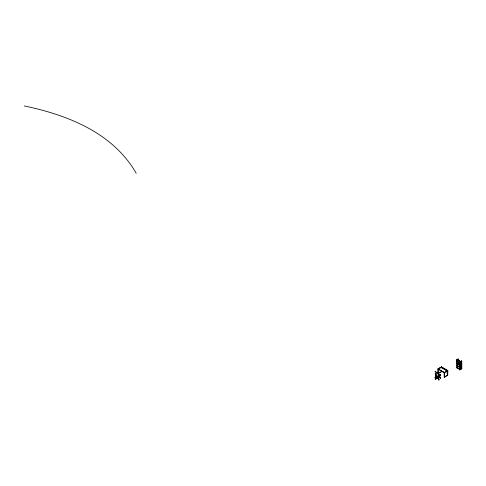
<?xml version="1.0" encoding="UTF-8"?>
<svg xmlns="http://www.w3.org/2000/svg" width="486" height="486" viewBox="0 0 486 486"><rect width="100%" height="100%" fill="white"/><g stroke="black" fill="none" stroke-linecap="round" stroke-linejoin="round"><path stroke-width="0.73" d="M435.79 374.955A1.094 0.632 0 0 0 435.656 375.156L435.644 375.757A1.094 0.632 0 0 1 435.79 375.417L436.191 374.718L436.191 375.253M435.65 378.855C436.525 379.056 435.371 379.894 435.778 378.679M436.118 374.597L435.839 375.113M439.15 376.62C440.116 376.936 438.226 376.99 439.514 376.565L440.128 374.852L439.818 374.572L438.293 375.204L438.864 375.143M438.524 379.59L438.645 380.034M438.718 379.997L439.083 379.9M438.627 379.615L438.888 379.311L439.15 379.882M435.966 375.071L435.128 373.685M439.186 376.407L438.779 376.857L438.184 375.447L439.107 376.705M437.88 377.312L437.995 376.893L437.929 377.318M437.546 376.899L437.443 377.276L437.594 376.905M435.614 377.3L435.195 377.573L435.596 377.063M435.869 377.057L435.553 377.288M439.247 376.383L440.079 374.852M439.247 376.486L439.897 374.718M437.631 373.934A0.735 0.425 0 0 1 438.439 374.02L440.17 375.022A0.735 0.425 0 0 1 440.17 375.617L438.554 376.553A1.094 0.632 0 0 1 438.202 376.626L437.965 377.1A1.094 0.632 0 0 0 438.554 377.015L440.17 376.085A0.735 0.425 0 0 0 440.17 375.484L438.439 374.487A0.735 0.425 0 0 0 438.141 374.384M435.243 377.44L434.891 377.859L435.298 377.312M440.091 377.816L440.492 377.81L440.061 377.859L440.523 378.327L439.763 377.409L438.22 377.488L439.63 377.415M435.869 378.57L436.914 377.871M438.98 376.838L438.238 375.392L438.986 376.869M437.837 376.899L437.333 376.905M437.224 378.053L436.27 378.63L437.26 378.072M437.995 373.534L441.604 371.644L437.995 373.534L437.977 368.874L441.434 366.875L447.77 370.539L447.752 375.192L444.313 377.179L444.143 372.616L447.77 370.539M456.573 367.975L456.512 359.956L458.243 358.96L458.298 360.442M458.067 360.509L458.067 359.057L456.688 359.877M436.179 373.023L435.237 373.442L436.191 373.236M435.237 373.509L436.167 373.096M435.468 373.576L435.578 373.248M441.3 370.757L444.708 372.926M459.914 365.314L461.645 364.318L458.298 362.386L456.573 363.382L461.645 366.31L459.914 367.313L456.573 365.381L458.298 364.518L461.645 366.444L459.914 367.446M435.79 375.417L436.191 375.186M459.914 361.918L459.914 369.907L459.914 361.918L461.7 360.958L461.7 368.941L461.7 360.958M438.293 375.271L439.806 374.645M461.469 362.155L458.298 360.126L456.573 361.122L459.914 363.054L461.645 362.185L458.298 360.26L456.573 361.256C464.78 363.777 461.226 367.179 456.573 363.255L458.298 362.386M459.914 363.188L461.469 362.289M456.743 365.417L461.645 368.443L459.914 369.439L456.573 367.513L458.298 366.644L461.645 368.576L459.914 369.573L456.743 367.544M458.298 366.644L456.743 367.41M444.143 377.075L447.752 375.192M440.049 374.706L438.633 375.01M440.037 374.779L438.633 375.077M435.602 377.075L437.072 377.385M438.305 377.756A0.735 0.425 0 0 0 437.272 377.33A0.735 0.425 0 0 0 437.151 378.059A0.735 0.425 0 0 0 438.305 377.756L439.952 377.719M24.3 105.96C43.12 109.872 61.698 115.328 79.151 123.456A164.639 95.056 0 0 1 100.778 135.697C115.133 145.466 127.618 158.163 136.214 173.314M435.644 377.306L436.871 377.61M458.067 359.282L456.743 360.108M456.743 365.284L458.298 364.518M461.7 368.941L461.645 360.922M459.914 369.907L459.969 361.955M447.752 370.733L447.576 375.095M441.3 367.367L447.272 370.812L447.272 374.208L447.096 370.909L441.13 367.465M437.977 368.874L444.313 372.531L444.313 377.179M437.862 375.484L438.439 375.818M436.714 376.152L437.285 376.486M438.737 378.722L438.062 377.993L438.84 379.025M438.378 378.88L437.673 378.108L438.451 379.025M438.378 378.977L438.518 379.232M458.128 359.093L458.128 360.545M458.128 361.997L458.128 364.901M458.067 361.961L458.067 364.865M441.434 366.875L441.604 367.185L438.172 369.172L438.172 373.631M438.554 376.553L438.554 377.015M438.202 376.626A4.739 2.734 0 0 1 435.656 375.156M438.135 377.142A4.739 2.734 0 0 1 435.565 375.66M438.074 377.233A4.896 2.831 0 0 1 435.42 375.696M437.673 372.805A4.896 2.831 0 0 1 435.013 371.268M437.734 372.719A4.739 2.734 0 0 1 435.164 371.237M435.268 379.426C436.282 379.596 435.644 379.378 435.268 379.426M437.248 377.5L437.248 377.519A0.735 0.425 0 0 0 437.151 378.193A0.735 0.425 0 0 0 438.305 377.889A0.735 0.425 0 0 0 437.272 377.464L437.898 377.531L437.254 377.476M441.434 367.076L437.977 369.074L444.313 372.732L447.77 370.733L441.434 367.076M461.469 361.244L460.084 362.04L461.469 361.244M437.151 377.859A0.735 0.425 0 0 0 438.305 377.555A0.735 0.425 0 0 0 437.272 377.13A0.735 0.425 0 0 0 437.151 377.859"/></g></svg>
